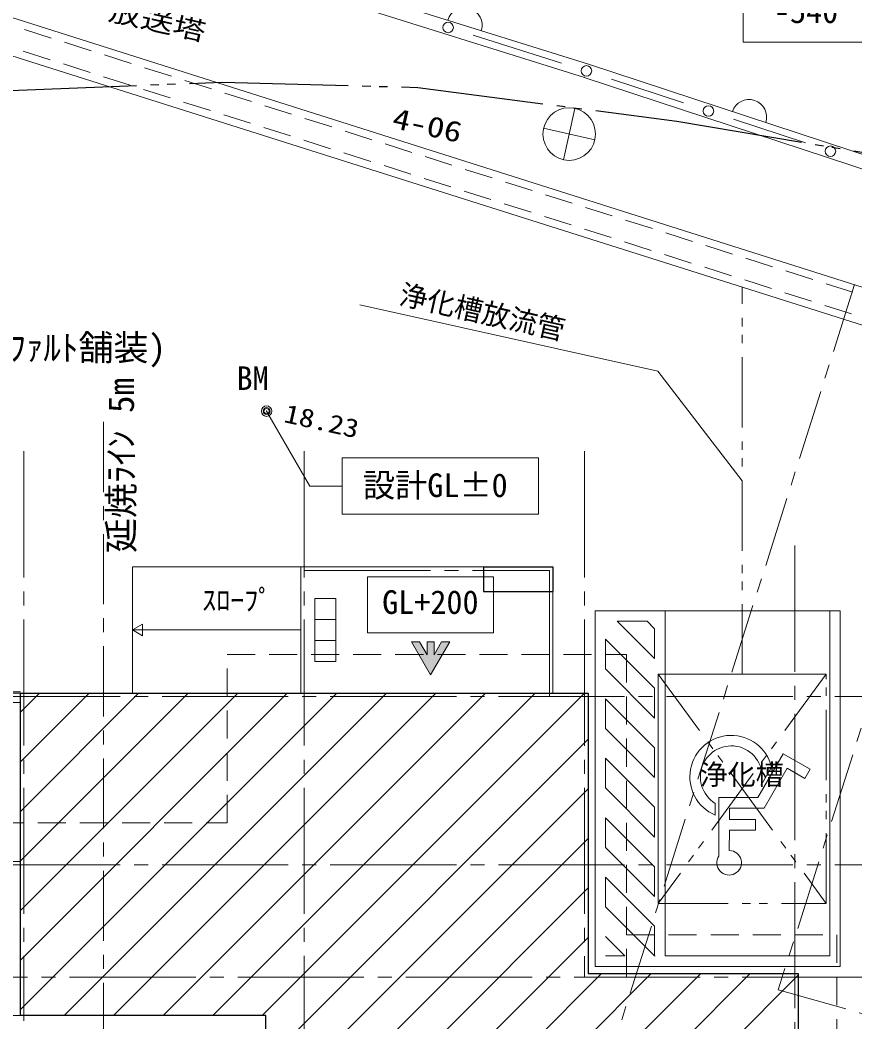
# Model space of a CAD drawing. Units: millimetres, scale not verified. Extents: x -56617 to 56645, y -39182 to 40051.
# Drawn here: x 26079 to 37993, y -7354 to 6937 of the extents above; entities that cross this region are included whole.
import ezdxf
from ezdxf.enums import TextEntityAlignment as Align

# ---------------------------------------------------------------- set-up
doc = ezdxf.new("R2010")
doc.units = ezdxf.units.MM
doc.header["$LTSCALE"] = 200
doc.header["$PDMODE"] = 32
doc.header["$PDSIZE"] = 100
for name, pattern in [('CHAIN1', [8, 5, -1, 1, -1]), ('CHAIN2', [12, 9, -1, 1, -1]), ('DASHED2', [3, 2, -1]), ('DOUBLE_CHAIN1', [8.8, 5, -1, 0.6, -0.6, 0.6, -1]), ('DOUBLE_CHAIN2', [12.8, 9, -1, 0.6, -0.6, 0.6, -1])]:
    doc.linetypes.add(name, pattern=pattern)
for name, color, linetype, lineweight in [('0-2_仕上', 4, 'Continuous', 9), ('0-3_建具', 7, 'Continuous', 18), ('0-5_寸法', 4, 'Continuous', 9), ('2-3_建具', 7, 'Continuous', 18), ('2-4_その他1', 3, 'DOUBLE_CHAIN1', 18), ('2-F_2-Fﾚｲﾔ', 4, 'Continuous', 9), ('3-0_通り芯', 7, 'CHAIN2', 18), ('3-3_建具', 7, 'Continuous', 18), ('3-4_その他1', 4, 'Continuous', 18), ('3-5_その他2', 6, 'DOUBLE_CHAIN2', 25), ('3-B_ハッチ3', 4, 'Continuous', 9), ('3-C_ハッチ4', 3, 'CHAIN1', 18), ('3-E_中線', 4, 'Continuous', 9), ('3-F_太線', 3, 'Continuous', 18)]:
    doc.layers.add(name, color=color, linetype=linetype, lineweight=lineweight)
doc.layers.add('3-8_寸法文字', color=7, linetype='Continuous')
doc.styles.add('ＭＳ ゴシック', font='')
doc.styles.get('ＭＳ ゴシック').set_extended_font_data('MS Gothic')

msp = doc.modelspace()

# ---------------------------------------------------------------- linework, layer by layer
at = {"layer": '0-2_仕上'}
for p, q in [((34192.4, 6306.9), (28267.2, 8166.4)), ((28207.3, 7975.6), (34132.5, 6116.1)), ((28207.4, 7975.5), (34132.5, 6116.1)), ((32544.8, 6719.2), (33804, 6324)), ((41146, 4019.1), (34192.4, 6306.9)), ((34129.9, 6116.9), (41102.2, 3823)), ((34518, 6094.5), (35546.2, 5756.2)), ((36258.6, 5521.8), (37286.8, 5183.6))]:
    msp.add_line(p, q, dxfattribs=at)
for centre in [(32187, 6831.5), (34161.8, 6211.7), (35902.4, 5639), (37643, 5066.4)]:
    msp.add_circle(centre, 75, dxfattribs=at)
for centre, start, end in [((32422.4, 6862.4), 342.57684, 162.57684), ((36481.8, 5553.7), 341.78828, 161.78828)]:
    msp.add_arc(centre, 250, start, end, dxfattribs=at)
at = {"layer": '0-3_建具'}
for p, q in [((10703.3, 11807.5), (42754.2, 1652.6)), ((19617.7, 8437.6), (42101.4, 1313.9)), ((22769.5, -2646.1), (26084.2, -2646.1)), ((22619.5, -2796.1), (26084.2, -2796.1))]:
    msp.add_line(p, q, dxfattribs=at)
at = {"layer": '0-3_建具', "linetype": 'DASHED2'}
for p, q in [((10697.5, 11693.9), (42616.1, 1580.9)), ((10681.9, 11384.2), (42239.5, 1385.6))]:
    msp.add_line(p, q, dxfattribs=at)
at = {"layer": '0-5_寸法'}
for p, q in [((33997.4, 5676.7), (33834, 4944.7)), ((34281.7, 5229), (33549.7, 5392.4))]:
    msp.add_line(p, q, dxfattribs=at)
msp.add_circle((33915.7, 5310.7), 375, dxfattribs=at)
at = {"layer": '2-3_建具'}
for p, q in [((35178.6, 1928.2), (30927.9, 2877)), ((36384.2, 366.3), (35178.6, 1928.2))]:
    msp.add_line(p, q, dxfattribs=at)
at = {"layer": '2-4_その他1'}
for p, q in [((36384.2, -2392.8), (36384.2, 3125.4)), ((35184.2, -2392.8), (35184.2, -5662.8)), ((37584.2, -2392.8), (35184.2, -2392.8)), ((35184.2, -2392.8), (37584.2, -5662.8)), ((35184.2, -5662.8), (37584.2, -5662.8))]:
    msp.add_line(p, q, dxfattribs=at)
msp.add_lwpolyline([(37584.2, -5662.8), (37584.2, -2392.8), (35184.2, -5662.8)], dxfattribs=at)
at = {"layer": '3-0_通り芯'}
for p, q in [((26134.2, 787.2), (26134.2, -7335.7)), ((30134.2, 787.2), (30134.2, -20212.8)), ((34134.2, 786.4), (34134.2, -6712.8)), ((37134.2, -559), (37134.2, -20212.8)), ((4105.6, -2712.8), (42481.6, -2712.8)), ((4105.6, -5112.8), (42481.6, -5112.8)), ((9985.8, -6712.8), (42481.6, -6712.8))]:
    msp.add_line(p, q, dxfattribs=at)
at = {"layer": '3-0_通り芯', "linetype": 'Continuous'}
for p, q in [((35184.2, -2392.8), (35184.2, -5662.8)), ((37584.2, -2392.8), (35184.2, -2392.8))]:
    msp.add_line(p, q, dxfattribs=at)
at = {"layer": '3-0_通り芯'}
msp.add_lwpolyline([(30134.2, -912.8), (33634.2, -912.8), (33634.2, -2712.8)], dxfattribs=at)
at = {"layer": '3-3_建具'}
for p, q in [((27682.7, -862.8), (33684.2, -862.8)), ((27684.2, -862.8), (27684.2, -2662.8)), ((30084.2, -862.8), (30084.2, -2662.8)), ((33684.2, -862.8), (33684.2, -2662.8)), ((33684.2, -1212.8), (33684.2, -2592.8)), ((27684.2, -1762.8), (27825.7, -1681.1)), ((27825.7, -1844.5), (27825.7, -1681.1)), ((27684.2, -1762.8), (30084.2, -1762.8)), ((27684.2, -1762.8), (27825.7, -1844.5)), ((26084.2, -2662.8), (24584.2, -2662.8)), ((24684.2, -5062.8), (26084.2, -5062.8))]:
    msp.add_line(p, q, dxfattribs=at)
at = {"layer": '3-3_建具', "color": 3}
for p, q in [((31666, -1931.3), (31937.9, -2402.3)), ((31781.5, -1931.3), (31666, -1931.3)), ((31887.9, -2115.7), (31781.5, -1931.3)), ((31887.9, -1931.3), (31887.9, -2115.7)), ((31987.9, -1931.3), (31887.9, -1931.3)), ((31937.9, -2402.3), (32209.8, -1931.3)), ((31987.9, -2115.7), (31987.9, -1931.3)), ((32094.3, -1931.3), (31987.9, -2115.7)), ((32209.8, -1931.3), (32094.3, -1931.3)), ((26084.2, -2662.8), (26084.2, -3362.8)), ((26084.2, -2662.8), (26084.2, -3362.8))]:
    msp.add_line(p, q, dxfattribs=at)
at = {"layer": '3-3_建具', "linetype": 'DASHED2'}
for p, q in [((29034.2, -4512.8), (29034.2, -2112.8)), ((34734.2, -2112.8), (34734.2, -6712.8)), ((9534.2, -4512.8), (29034.2, -4512.8)), ((34734.2, -6112.8), (37734.2, -6112.8)), ((37734.2, -6112.8), (37734.2, -8062.8)), ((26084.2, -7262.8), (25184.2, -7262.8))]:
    msp.add_line(p, q, dxfattribs=at)
at = {"layer": '3-3_建具'}
for points in [[(30284.2, -1612.8), (30584.2, -1612.8), (30584.2, -1312.8), (30284.2, -1312.8)], [(30284.2, -1912.8), (30584.2, -1912.8), (30584.2, -1612.8), (30284.2, -1612.8)], [(30284.2, -2212.8), (30584.2, -2212.8), (30584.2, -1912.8), (30284.2, -1912.8)]]:
    msp.add_lwpolyline(points, close=True, dxfattribs=at)
at = {"layer": '3-3_建具', "linetype": 'DASHED2'}
msp.add_lwpolyline([(29034.2, -2112.8), (34734.2, -2112.8), (34734.2, -6112.8)], dxfattribs=at)
at = {"layer": '3-3_建具', "color": 8}
for points in [[(31781.5, -1931.3), (31666, -1931.3), (31937.9, -2402.3)], [(31937.9, -2402.3), (31887.9, -2115.7), (31781.5, -1931.3)], [(31987.9, -1931.3), (31887.9, -1931.3), (31887.9, -2115.7)], [(31937.9, -2402.3), (31987.9, -1931.3), (31887.9, -2115.7)], [(31937.9, -2402.3), (32209.8, -1931.3), (31987.9, -2115.7)], [(31937.9, -2402.3), (31987.9, -2115.7), (31987.9, -1931.3)], [(32209.8, -1931.3), (32094.3, -1931.3), (31987.9, -2115.7)]]:
    msp.add_solid(points, dxfattribs=at)
at = {"layer": '3-4_その他1', "color": 7}
for p, q in [((30677, 690.3), (30677, -109.7)), ((33476.5, 690.3), (30677, 690.3))]:
    msp.add_line(p, q, dxfattribs=at)
for points in [[(36397.2, 6622.8), (38197.2, 6622.8), (38197.2, 7422.8), (36397.2, 7422.8)], [(31035.9, -1804.9), (32835.9, -1804.9), (32835.9, -1004.9), (31035.9, -1004.9)]]:
    msp.add_lwpolyline(points, close=True, dxfattribs=at)
for points in [[(29597.2, 1359.2), (30214.2, 290.3), (30677, 290.3)], [(30677, -109.7), (33476.5, -109.7), (33476.5, 690.3)]]:
    msp.add_lwpolyline(points, dxfattribs=at)
at = {"layer": '3-4_その他1', "lineweight": 9}
for radius in [75, 37.5]:
    msp.add_circle((29597.2, 1359.2), radius, dxfattribs=at)
at = {"layer": '3-4_その他1'}
msp.add_point((29597.2, 1359.2), dxfattribs=at)
at = {"layer": '3-5_その他2'}
for p, q in [((25940.1, 5932.2), (28963.1, 6052)), ((28963.1, 6052), (31756.7, 5976.1))]:
    msp.add_line(p, q, dxfattribs=at)
at = {"layer": '3-5_その他2', "color": 2, "linetype": 'Continuous'}
for p, q in [((32694.2, -862.8), (32694.2, -1212.8)), ((32694.2, -862.8), (33684.2, -862.8)), ((33684.2, -862.8), (33684.2, -1212.8)), ((32694.2, -1212.8), (33684.2, -1212.8)), ((26084.2, -7262.8), (26084.2, -2662.8)), ((29584.2, -7262.8), (26084.2, -7262.8)), ((29584.2, -12162.8), (29584.2, -7262.8))]:
    msp.add_line(p, q, dxfattribs=at)
at = {"layer": '3-5_その他2'}
msp.add_lwpolyline([(31756.7, 5976.1), (35453.7, 5493), (39121.6, 4880.2)], dxfattribs=at)
at = {"layer": '3-5_その他2', "color": 2, "linetype": 'Continuous'}
msp.add_lwpolyline([(26084.2, -2662.8), (34184.2, -2662.8), (34184.2, -6662.8), (37184.2, -6662.8), (37184.2, -8612.8), (39184.2, -8612.8), (39184.2, -14762.8)], dxfattribs=at)
at = {"layer": '3-B_ハッチ3'}
for p, q in [((37784.2, -1487.8), (34284.2, -1487.8)), ((35284.2, -1487.8), (35284.2, -6412.8)), ((37634.2, -6412.8), (37634.2, -1487.8)), ((37784.2, -6562.8), (37784.2, -1487.8)), ((35134.2, -2170.2), (34601.9, -1637.8)), ((35026.1, -1637.8), (34601.9, -1637.8)), ((35134.2, -1745.9), (35026.1, -1637.8)), ((35134.2, -1745.9), (35134.2, -2170.2)), ((35134.2, -2594.4), (34434.2, -1894.4)), ((34434.2, -1894.4), (34434.2, -2318.7)), ((35134.2, -3018.7), (34434.2, -2318.7)), ((35134.2, -2594.4), (35134.2, -3018.7)), ((35134.2, -3443), (34434.2, -2743)), ((34434.2, -2743), (34434.2, -3167.2)), ((35134.2, -3867.2), (34434.2, -3167.2)), ((35134.2, -3443), (35134.2, -3867.2)), ((36970.4, -3528.6), (37352.7, -3749.5)), ((35134.2, -4291.5), (34434.2, -3591.5)), ((34434.2, -3591.5), (34434.2, -4015.8)), ((36654.3, -3975.9), (36803.5, -3717.6)), ((37025.3, -3733.5), (37277.7, -3879.4)), ((37277.7, -3879.4), (37352.7, -3749.5)), ((35134.2, -4715.8), (34434.2, -4015.8)), ((36000.6, -4403.4), (36000.6, -4235.7)), ((36050.5, -4988.6), (36050.6, -4153.7)), ((35134.2, -4291.5), (35134.2, -4715.8)), ((36200.6, -4467.3), (36200.6, -4303.8)), ((35134.2, -5140), (34434.2, -4440)), ((34434.2, -4440), (34434.2, -4864.3)), ((36200.6, -4467.3), (36571.9, -4467.3)), ((36571.9, -4617.3), (36571.9, -4467.3)), ((36200.5, -4908.4), (36200.6, -4617.3)), ((36200.6, -4617.3), (36571.9, -4617.3)), ((35134.2, -5564.3), (34434.2, -4864.3)), ((35134.2, -5140), (35134.2, -5564.3)), ((35134.2, -5988.6), (34434.2, -5288.6)), ((34434.2, -5288.6), (34434.2, -5712.8)), ((35134.2, -6412.8), (34434.2, -5712.8)), ((35134.2, -5988.6), (35134.2, -6412.8)), ((35134.2, -6412.8), (35140.8, -6412.8)), ((35284.2, -6412.8), (37634.2, -6412.8))]:
    msp.add_line(p, q, dxfattribs=at)
for points in [[(34284.2, -1487.8), (34284.2, -6562.8), (37784.2, -6562.8)], [(36050.6, -4153.7), (36609.3, -4153.8), (36970.4, -3528.6)], [(36200.6, -4303.8), (36695.9, -4303.8), (37025.3, -3733.5)], [(34434.2, -6412.8), (34709.9, -6412.8), (34434.2, -6137.1)]]:
    msp.add_lwpolyline(points, dxfattribs=at)
for centre, radius, start, end in [((36228.9, -3857.8), 591.5, 13.719, 247.288), ((36228.9, -3857.8), 441.5, 344.487, 238.853), ((36197.7, -5083.5), 175.2, 147.177, 89.078)]:
    msp.add_arc(centre, radius, start, end, dxfattribs=at)
at = {"layer": '3-C_ハッチ4'}
msp.add_line((37987.7, 3162.8), (34368.3, -8260.9), dxfattribs=at)
for points in [[(39894.3, 2558.7), (36898.7, -6896.1), (41170.6, -8099.9)], [(10969.5, -13912.8), (10969.5, -7796.1), (27269.5, -7796.1), (27269.5, 1363.4)]]:
    msp.add_lwpolyline(points, dxfattribs=at)
at = {"layer": '3-E_中線'}
for p, q in [((26084.2, -7178.1), (30599.5, -2662.8)), ((26084.2, -6471), (29892.4, -2662.8)), ((26084.2, -5763.9), (29185.3, -2662.8)), ((26084.2, -5056.8), (28478.2, -2662.8)), ((26084.2, -4349.7), (27771.1, -2662.8)), ((26084.2, -3642.6), (27063.9, -2662.8)), ((26084.2, -2935.4), (26356.8, -2662.8)), ((26706.6, -7262.8), (31306.6, -2662.8)), ((27413.7, -7262.8), (32013.7, -2662.8)), ((28120.8, -7262.8), (32720.8, -2662.8)), ((28827.9, -7262.8), (33427.9, -2662.8)), ((29535, -7262.8), (34135, -2662.8)), ((29584.2, -7920.7), (34184.2, -3320.7)), ((29584.2, -8627.8), (34184.2, -4027.8)), ((29584.2, -9334.9), (34184.2, -4734.9)), ((29584.2, -10042.1), (34184.2, -5442.1)), ((29584.2, -10749.2), (34184.2, -6149.2)), ((24984.8, -16762.8), (35084.8, -6662.8)), ((25691.9, -16762.8), (35791.9, -6662.8)), ((26399, -16762.8), (36499, -6662.8)), ((27106.1, -16762.8), (37184.2, -6684.7)), ((29584.2, -11456.3), (34377.7, -6662.8))]:
    msp.add_line(p, q, dxfattribs=at)

# ---------------------------------------------------------------- texts
at = {"layer": '0-2_仕上', "style": 'ＭＳ ゴシック', "width": 1.3}
msp.add_text('放送塔', height=263.9, rotation=347.417, dxfattribs=at).set_placement((27306.3, 6862.6), align=Align.BOTTOM_LEFT)
at = {"layer": '0-5_寸法', "color": 7, "style": 'ＭＳ ゴシック', "width": 1.25}
msp.add_text('4-06', height=293.3, rotation=347.417, dxfattribs=at).set_placement((31353, 5316), align=Align.BOTTOM_LEFT)
at = {"layer": '2-F_2-Fﾚｲﾔ', "style": 'ＭＳ ゴシック'}
msp.add_text('浄化槽放流管', height=293.3, rotation=347.417, dxfattribs=at).set_placement((31454, 2806.1), align=Align.BOTTOM_LEFT)
msp.add_text('浄化槽', height=293.3, dxfattribs=at).set_placement((35776.2, -4059.2), align=Align.BOTTOM_LEFT)
at = {"layer": '3-4_その他1', "style": 'ＭＳ ゴシック'}
for s, p in [('-540', (36837.2, 6792.8)), ('BM', (29168.5, 1559.3)), ('設計GL±0', (30970.8, 32)), ('GL+200', (31245.9, -1634.9))]:
    msp.add_text(s, height=337.2, dxfattribs=at).set_placement(p, align=Align.BOTTOM_LEFT)
at = {"layer": '3-4_その他1', "color": 7, "style": 'ＭＳ ゴシック', "width": 1.2}
msp.add_text('18.23', height=263.9, rotation=347.417, dxfattribs=at).set_placement((29812.2, 1127.5), align=Align.BOTTOM_LEFT)
at = {"layer": '3-8_寸法文字', "style": 'ＭＳ ゴシック'}
msp.add_text('(ｱｽﾌｧﾙﾄ舗装)', height=366.6, dxfattribs=at).set_placement((25162, 1970.5), align=Align.BOTTOM_LEFT)
at = {"layer": '3-F_太線', "color": 7, "style": 'ＭＳ ゴシック'}
msp.add_text('延焼ﾗｲﾝ 5m', height=366.6, rotation=90, dxfattribs=at).set_placement((27814.2, -667.2), align=Align.BOTTOM_LEFT)
at = {"layer": '3-F_太線', "color": 4, "style": 'ＭＳ ゴシック'}
msp.add_text('ｽﾛｰﾌﾟ', height=293.3, dxfattribs=at).set_placement((28678.2, -1572.8), align=Align.BOTTOM_LEFT)

doc.saveas('drawing.dxf')
